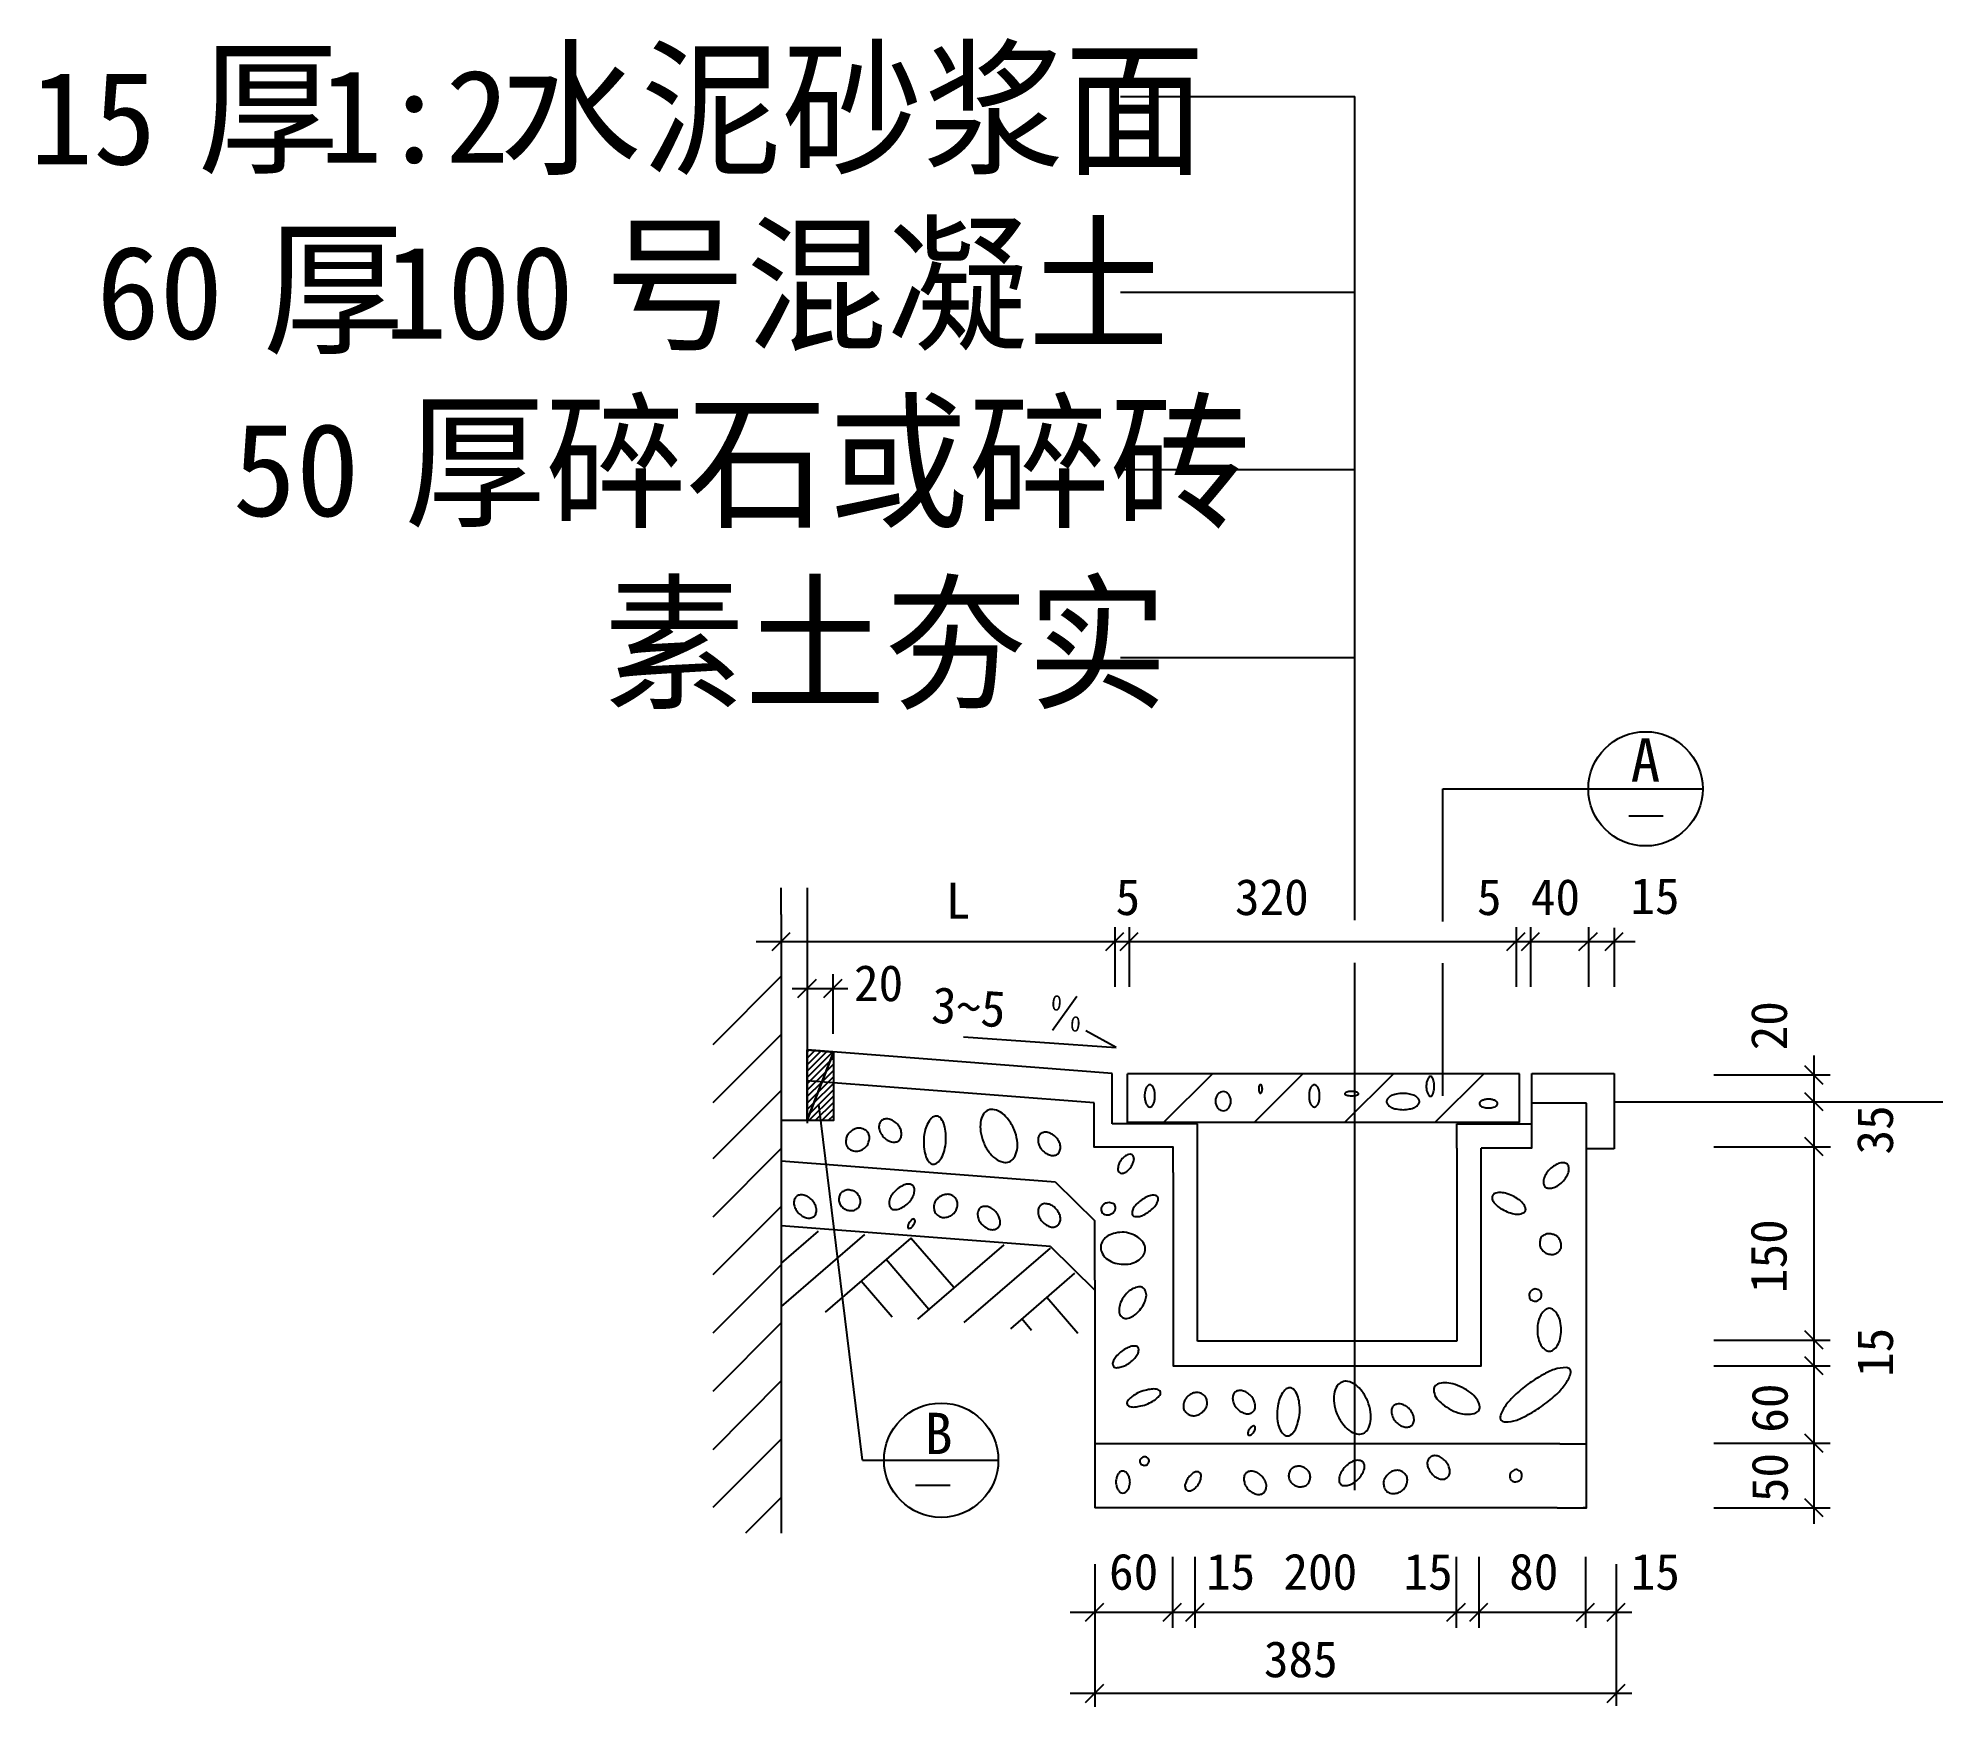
# Model space of a CAD drawing. Header units: metres. Extents: x 277.7 to 330.3, y 90.1 to 136.2.
import ezdxf

# ---------------------------------------------------------------- set-up
doc = ezdxf.new("R2010")
doc.units = ezdxf.units.M

msp = doc.modelspace()

# ---------------------------------------------------------------- hatches: boundary and pattern name
h = msp.add_hatch()
h.set_pattern_fill('SOLID')
h.paths.add_polyline_path([(298.93, 108.24), (299.65, 108.18), (298.93, 106.3), (298.93, 106.3), (298.93, 108.24)])
h = msp.add_hatch()
h.set_pattern_fill('SOLID')
h.paths.add_polyline_path([(299.65, 108.18), (299.65, 106.29), (298.93, 106.3), (298.93, 106.3), (299.65, 108.18)])

# ---------------------------------------------------------------- linework, layer by layer
for p, q in [((307.59, 134.6), (314.06, 134.6)), ((314.06, 112.98), (314.06, 134.6)), ((307.59, 129.19), (314.06, 129.19)), ((307.59, 124.29), (314.06, 124.29)), ((307.59, 119.09), (314.06, 119.09)), ((316.5, 111.79), (316.5, 115.46)), ((316.5, 115.46), (323.67, 115.46)), ((321.64, 114.71), (322.59, 114.71)), ((298.93, 112.72), (298.93, 106.29)), ((314.06, 111.83), (314.06, 112.98)), ((307.43, 111.64), (307.43, 109.99)), ((307.83, 111.64), (307.83, 109.99)), ((318.52, 111.64), (318.52, 109.99)), ((318.92, 111.64), (318.92, 109.99)), ((320.52, 111.64), (320.52, 109.99)), ((297.52, 111.24), (321.81, 111.24)), ((321.23, 111.62), (321.23, 109.99)), ((314.06, 96.07), (314.06, 110.65)), ((316.5, 106.97), (316.5, 110.64)), ((298.21, 110.28), (296.32, 108.38)), ((299.64, 110.34), (299.64, 108.69)), ((298.51, 109.94), (300.05, 109.94)), ((306.38, 109.72), (305.71, 108.78)), ((298.21, 108.67), (296.32, 106.78)), ((303.25, 108.6), (307.47, 108.31)), ((307.47, 108.31), (306.63, 108.77)), ((307.36, 107.59), (298.93, 108.24)), ((299.65, 108.18), (299.65, 106.29)), ((326.75, 108.09), (326.75, 95.14)), ((298.93, 107.87), (298.93, 106.22)), ((307.36, 106.2), (307.36, 107.59)), ((307.78, 106.24), (307.78, 107.58)), ((308.78, 106.24), (310.13, 107.58)), ((311.28, 106.24), (312.63, 107.58)), ((313.78, 106.24), (315.13, 107.58)), ((316.28, 106.24), (317.63, 107.58)), ((318.96, 107.59), (321.23, 107.59)), ((318.96, 106.2), (318.96, 107.59)), ((321.23, 107.59), (321.23, 105.51)), ((323.99, 107.55), (327.2, 107.55)), ((298.21, 107.12), (296.32, 105.23)), ((300.46, 96.9), (299.25, 106.74)), ((298.93, 106.29), (298.21, 106.29)), ((299.65, 106.29), (298.93, 106.29)), ((309.72, 106.2), (307.36, 106.2)), ((318.62, 106.24), (307.78, 106.24)), ((309.72, 105.53), (309.72, 106.2)), ((316.88, 106.2), (318.96, 106.2)), ((316.88, 105.53), (316.88, 106.2)), ((298.21, 105.52), (296.32, 103.62)), ((309.72, 100.19), (309.72, 105.53)), ((316.88, 105.53), (316.88, 100.19)), ((321.23, 105.51), (320.47, 105.51)), ((323.99, 105.56), (327.21, 105.56)), ((298.21, 103.91), (296.32, 102.02)), ((299.23, 103.23), (298.21, 102.35)), ((300.51, 103.14), (298.21, 101.15)), ((301.79, 103.04), (299.42, 100.99)), ((302.98, 101.67), (301.79, 103.04)), ((304.36, 102.85), (301.98, 100.8)), ((305.64, 102.76), (303.26, 100.71)), ((298.21, 102.3), (296.32, 100.41)), ((302.29, 101.07), (301.11, 102.45)), ((301.28, 100.85), (300.42, 101.85)), ((306.32, 102.07), (304.55, 100.53)), ((306.41, 100.4), (305.55, 101.4)), ((298.21, 100.7), (296.32, 98.8)), ((305.13, 100.49), (304.86, 100.81)), ((316.88, 100.19), (309.72, 100.19)), ((323.99, 100.22), (327.2, 100.22)), ((298.21, 99.09), (296.32, 97.19)), ((323.99, 99.51), (327.2, 99.51)), ((298.21, 97.48), (296.32, 95.59)), ((300.46, 96.9), (304.2, 96.9)), ((323.99, 97.37), (327.2, 97.37)), ((298.21, 95.87), (297.22, 94.88)), ((301.92, 96.21), (302.88, 96.21)), ((323.99, 95.58), (327.2, 95.58)), ((306.88, 94.03), (306.88, 90.08)), ((309.02, 94.23), (309.02, 92.27)), ((309.64, 94.23), (309.64, 92.27)), ((316.87, 94.23), (316.87, 92.27)), ((317.49, 94.23), (317.49, 92.27)), ((320.44, 94.23), (320.44, 92.27)), ((321.29, 94.03), (321.29, 90.11)), ((306.2, 92.7), (321.72, 92.7)), ((306.2, 90.46), (321.72, 90.46))]:
    msp.add_line(p, q)
for points in [[(298.21, 111.99), (298.21, 112.72)], [(298.21, 111.99), (298.21, 94.88)], [(297.96, 110.99), (298.46, 111.49)], [(307.18, 110.99), (307.68, 111.49)], [(307.58, 110.99), (308.08, 111.49)], [(318.27, 110.99), (318.77, 111.49)], [(318.67, 110.99), (319.17, 111.49)], [(320.26, 110.99), (320.77, 111.49)], [(320.98, 110.99), (321.48, 111.49)], [(298.67, 109.69), (299.18, 110.2)], [(299.39, 109.69), (299.89, 110.2)], [(298.93, 108.24), (299.65, 108.18), (298.93, 106.3), (298.93, 106.3), (298.93, 108.24)], [(299.65, 108.18), (299.65, 106.29), (298.93, 106.3), (298.93, 106.3), (299.65, 108.18)], [(318.62, 107.58), (307.78, 107.58)], [(318.62, 106.24), (318.62, 107.58)], [(327.01, 107.29), (326.5, 107.8)], [(306.86, 106.78), (298.93, 107.39)], [(327.01, 106.56), (326.5, 107.06)], [(309.04, 104.85), (309.04, 105.55), (306.86, 105.55), (306.86, 106.78)], [(320.47, 106.77), (318.95, 106.77), (318.95, 105.53), (317.56, 105.53)], [(319.66, 95.58), (320.47, 95.58), (320.47, 106.77)], [(321.23, 106.81), (330.32, 106.81)], [(317.56, 104.85), (317.56, 105.53)], [(327.01, 105.31), (326.5, 105.82)], [(305.79, 104.59), (298.21, 105.17)], [(309.04, 104.85), (309.04, 99.51), (309.83, 99.51), (316.88, 99.51)], [(316.88, 99.51), (317.56, 99.51), (317.56, 104.85)], [(305.79, 104.59), (306.88, 103.52)], [(305.65, 102.81), (298.21, 103.38)], [(306.88, 101.88), (306.88, 103.52)], [(305.65, 102.81), (306.88, 101.6)], [(306.88, 101.88), (306.88, 95.58)], [(327.01, 99.97), (326.5, 100.48)], [(327.01, 99.26), (326.5, 99.76)], [(327.01, 97.11), (326.5, 97.62)], [(319.73, 97.35), (306.88, 97.35)], [(319.73, 97.35), (320.47, 97.35)], [(327.01, 95.33), (326.5, 95.83)], [(319.66, 95.58), (306.88, 95.58)], [(320.44, 95.58), (320.38, 95.58)], [(306.62, 92.45), (307.13, 92.95)], [(308.77, 92.45), (309.27, 92.95)], [(309.39, 92.45), (309.9, 92.95)], [(316.61, 92.45), (317.12, 92.95)], [(317.24, 92.45), (317.74, 92.95)], [(320.19, 92.45), (320.69, 92.95)], [(321.04, 92.45), (321.54, 92.95)], [(306.62, 90.2), (307.13, 90.71)], [(321.04, 90.2), (321.54, 90.71)]]:
    msp.add_lwpolyline(points)
for points in [[(316.04, 107.23, 0.04), (316.05, 107.12, 0.05), (316.08, 107.04, 0.1), (316.12, 106.97, 0.21), (316.15, 106.96, 0.21), (316.19, 106.97, 0.1), (316.23, 107.04, 0.05), (316.25, 107.12, 0.04), (316.26, 107.23, 0.04), (316.25, 107.35, 0.05), (316.23, 107.43, 0.1), (316.19, 107.5, 0.21), (316.15, 107.51, 0.21), (316.12, 107.5, 0.1), (316.08, 107.43, 0.05), (316.05, 107.35, 0.04), (316.04, 107.23, 0.04)], [(308.25, 106.97, 0.05), (308.27, 106.84, 0.06), (308.3, 106.75, 0.1), (308.35, 106.68, 0.18), (308.4, 106.66, 0.18), (308.45, 106.68, 0.1), (308.5, 106.75, 0.06), (308.53, 106.84, 0.05), (308.54, 106.97, 0.05), (308.53, 107.1, 0.06), (308.5, 107.19, 0.1), (308.45, 107.26, 0.18), (308.4, 107.28, 0.18), (308.35, 107.26, 0.1), (308.3, 107.19, 0.06), (308.27, 107.1, 0.05), (308.25, 106.97, 0.05)], [(310.64, 106.83, 0.08), (310.62, 106.93, 0.09), (310.58, 107.01, 0.1), (310.51, 107.07, 0.12), (310.43, 107.09, 0.12), (310.35, 107.07, 0.1), (310.27, 107.01, 0.09), (310.23, 106.93, 0.08), (310.21, 106.83, 0.08), (310.23, 106.72, 0.09), (310.27, 106.64, 0.1), (310.35, 106.58, 0.12), (310.43, 106.56, 0.12), (310.51, 106.58, 0.1), (310.58, 106.64, 0.09), (310.62, 106.72, 0.08), (310.64, 106.83, 0.08)], [(311.41, 107.16, 0.04), (311.41, 107.11, 0.05), (311.42, 107.08, 0.1), (311.44, 107.05, 0.2), (311.46, 107.04, 0.2), (311.47, 107.05, 0.1), (311.49, 107.08, 0.05), (311.5, 107.11, 0.04), (311.51, 107.16, 0.04), (311.5, 107.21, 0.05), (311.49, 107.25, 0.1), (311.47, 107.28, 0.2), (311.46, 107.28, 0.2), (311.44, 107.28, 0.1), (311.42, 107.25, 0.05), (311.41, 107.21, 0.04), (311.41, 107.16, 0.04)], [(312.8, 106.97, 0.05), (312.81, 106.84, 0.06), (312.84, 106.75, 0.1), (312.9, 106.68, 0.18), (312.95, 106.66, 0.18), (312.99, 106.68, 0.1), (313.05, 106.75, 0.06), (313.08, 106.84, 0.05), (313.09, 106.97, 0.05), (313.08, 107.1, 0.06), (313.05, 107.19, 0.1), (312.99, 107.26, 0.18), (312.95, 107.28, 0.18), (312.9, 107.26, 0.1), (312.84, 107.19, 0.06), (312.81, 107.1, 0.05), (312.8, 106.97, 0.05)], [(313.98, 107.09, 0.03), (313.9, 107.09, 0.04), (313.84, 107.07, 0.09), (313.8, 107.05, 0.24), (313.79, 107.03, 0.24), (313.8, 107.01, 0.09), (313.84, 106.99, 0.04), (313.9, 106.98, 0.03), (313.98, 106.97, 0.03), (314.06, 106.98, 0.04), (314.11, 106.99, 0.09), (314.16, 107.01, 0.24), (314.17, 107.03, 0.24), (314.16, 107.05, 0.09), (314.11, 107.07, 0.04), (314.06, 107.09, 0.03), (313.98, 107.09, 0.03)], [(315.4, 107.04, 0.05), (315.21, 107.02, 0.06), (315.07, 106.98, 0.1), (314.97, 106.89, 0.17), (314.94, 106.82, 0.17), (314.97, 106.74, 0.1), (315.07, 106.65, 0.06), (315.21, 106.61, 0.05), (315.4, 106.59, 0.05), (315.58, 106.61, 0.06), (315.72, 106.65, 0.1), (315.82, 106.74, 0.17), (315.85, 106.82, 0.17), (315.82, 106.89, 0.1), (315.72, 106.98, 0.06), (315.58, 107.02, 0.05), (315.4, 107.04, 0.05)], [(302.15, 105.77, 0.05), (302.16, 105.5, 0.06), (302.21, 105.29, 0.1), (302.31, 105.13, 0.18), (302.41, 105.08, 0.18), (302.52, 105.12, 0.1), (302.64, 105.26, 0.06), (302.72, 105.46, 0.05), (302.76, 105.73, 0.05), (302.75, 106, 0.06), (302.7, 106.21, 0.1), (302.6, 106.37, 0.18), (302.5, 106.41, 0.18), (302.39, 106.38, 0.1), (302.27, 106.23, 0.06), (302.19, 106.04, 0.05), (302.15, 105.77, 0.05)], [(303.8, 105.69, 0.06), (303.95, 105.42, 0.07), (304.13, 105.24, 0.11), (304.35, 105.14, 0.15), (304.51, 105.15, 0.15), (304.64, 105.26, 0.11), (304.73, 105.48, 0.07), (304.73, 105.74, 0.06), (304.65, 106.04, 0.06), (304.49, 106.31, 0.07), (304.32, 106.49, 0.11), (304.1, 106.59, 0.15), (303.93, 106.58, 0.15), (303.8, 106.47, 0.11), (303.72, 106.24, 0.07), (303.72, 105.99, 0.06), (303.8, 105.69, 0.06)], [(317.51, 106.76, 0.18), (317.52, 106.72, 0.1), (317.58, 106.67, 0.06), (317.66, 106.65, 0.05), (317.76, 106.64, 0.05), (317.86, 106.65, 0.06), (317.94, 106.67, 0.1), (318, 106.72, 0.18), (318.01, 106.76, 0.18), (318, 106.8, 0.1), (317.94, 106.84, 0.06), (317.86, 106.87, 0.05), (317.76, 106.88, 0.05), (317.66, 106.87, 0.06), (317.58, 106.84, 0.1), (317.52, 106.8, 0.18), (317.51, 106.76, 0.18)], [(300.13, 105.99, 0.09), (300.04, 105.89, 0.09), (300, 105.77, 0.1), (300, 105.64, 0.11), (300.05, 105.54, 0.11), (300.15, 105.47, 0.1), (300.27, 105.44, 0.09), (300.39, 105.46, 0.09), (300.51, 105.53, 0.09), (300.6, 105.63, 0.09), (300.64, 105.75, 0.1), (300.64, 105.88, 0.11), (300.59, 105.98, 0.11), (300.49, 106.05, 0.1), (300.37, 106.08, 0.09), (300.25, 106.06, 0.09), (300.13, 105.99, 0.09)], [(301.03, 105.84, 0.07), (301.14, 105.75, 0.08), (301.26, 105.7, 0.11), (301.38, 105.7, 0.13), (301.47, 105.74, 0.13), (301.52, 105.83, 0.11), (301.53, 105.95, 0.08), (301.5, 106.07, 0.07), (301.42, 106.19, 0.07), (301.3, 106.28, 0.08), (301.19, 106.33, 0.11), (301.07, 106.33, 0.13), (300.98, 106.29, 0.13), (300.93, 106.21, 0.11), (300.91, 106.09, 0.08), (300.95, 105.97, 0.07), (301.03, 105.84, 0.07)], [(305.42, 105.47, 0.07), (305.54, 105.38, 0.08), (305.65, 105.33, 0.11), (305.77, 105.33, 0.13), (305.86, 105.37, 0.13), (305.91, 105.46, 0.11), (305.93, 105.58, 0.08), (305.89, 105.7, 0.07), (305.81, 105.82, 0.07), (305.7, 105.91, 0.08), (305.58, 105.96, 0.11), (305.46, 105.96, 0.13), (305.37, 105.92, 0.13), (305.32, 105.84, 0.11), (305.31, 105.72, 0.08), (305.34, 105.6, 0.07), (305.42, 105.47, 0.07)], [(307.6, 105.19, 0.06), (307.54, 105.08, 0.07), (307.52, 104.99, 0.11), (307.52, 104.9, 0.16), (307.56, 104.85, 0.16), (307.62, 104.83, 0.11), (307.71, 104.85, 0.07), (307.79, 104.91, 0.06), (307.87, 105, 0.06), (307.93, 105.11, 0.07), (307.96, 105.2, 0.11), (307.95, 105.29, 0.16), (307.91, 105.34, 0.16), (307.85, 105.36, 0.11), (307.77, 105.34, 0.07), (307.68, 105.28, 0.06), (307.6, 105.19, 0.06)], [(319.45, 104.94, 0.06), (319.34, 104.8, 0.07), (319.29, 104.67, 0.11), (319.28, 104.54, 0.16), (319.32, 104.46, 0.16), (319.4, 104.42, 0.11), (319.53, 104.43, 0.07), (319.66, 104.48, 0.06), (319.8, 104.59, 0.06), (319.91, 104.73, 0.07), (319.97, 104.86, 0.11), (319.98, 105, 0.16), (319.94, 105.08, 0.16), (319.86, 105.12, 0.11), (319.72, 105.11, 0.07), (319.59, 105.05, 0.06), (319.45, 104.94, 0.06)], [(300.26, 104.32, 0.09), (300.14, 104.36, 0.09), (300.03, 104.37, 0.1), (299.92, 104.33, 0.11), (299.84, 104.26, 0.11), (299.81, 104.16, 0.1), (299.81, 104.04, 0.09), (299.86, 103.94, 0.09), (299.95, 103.85, 0.09), (300.06, 103.81, 0.09), (300.18, 103.8, 0.1), (300.28, 103.84, 0.11), (300.36, 103.91, 0.11), (300.4, 104.01, 0.1), (300.39, 104.13, 0.09), (300.34, 104.23, 0.09), (300.26, 104.32, 0.09)], [(301.37, 104.35, 0.06), (301.26, 104.22, 0.07), (301.2, 104.09, 0.11), (301.2, 103.95, 0.16), (301.24, 103.87, 0.16), (301.32, 103.83, 0.11), (301.45, 103.84, 0.07), (301.58, 103.9, 0.06), (301.72, 104.01, 0.06), (301.83, 104.15, 0.07), (301.88, 104.28, 0.11), (301.89, 104.41, 0.16), (301.85, 104.49, 0.16), (301.77, 104.53, 0.11), (301.64, 104.52, 0.07), (301.51, 104.46, 0.06), (301.37, 104.35, 0.06)], [(318.42, 104.21, 0.05), (318.23, 104.28, 0.06), (318.07, 104.3, 0.1), (317.93, 104.27, 0.18), (317.87, 104.21, 0.18), (317.86, 104.12, 0.1), (317.93, 104, 0.06), (318.05, 103.89, 0.05), (318.23, 103.79, 0.05), (318.42, 103.72, 0.06), (318.58, 103.7, 0.1), (318.72, 103.74, 0.18), (318.78, 103.79, 0.18), (318.78, 103.88, 0.1), (318.71, 104, 0.06), (318.59, 104.11, 0.05), (318.42, 104.21, 0.05)], [(298.68, 103.74, 0.07), (298.79, 103.65, 0.08), (298.91, 103.6, 0.11), (299.03, 103.6, 0.13), (299.12, 103.64, 0.13), (299.17, 103.72, 0.11), (299.18, 103.84, 0.08), (299.15, 103.96, 0.07), (299.06, 104.09, 0.07), (298.95, 104.18, 0.08), (298.83, 104.23, 0.11), (298.71, 104.23, 0.13), (298.63, 104.19, 0.13), (298.57, 104.1, 0.11), (298.56, 103.98, 0.08), (298.6, 103.86, 0.07), (298.68, 103.74, 0.07)], [(302.56, 104.16, 0.09), (302.47, 104.06, 0.09), (302.43, 103.94, 0.1), (302.44, 103.81, 0.11), (302.49, 103.71, 0.11), (302.58, 103.64, 0.1), (302.7, 103.61, 0.09), (302.83, 103.63, 0.09), (302.95, 103.7, 0.09), (303.04, 103.81, 0.09), (303.08, 103.93, 0.1), (303.07, 104.05, 0.11), (303.02, 104.15, 0.11), (302.93, 104.22, 0.1), (302.81, 104.25, 0.09), (302.68, 104.23, 0.09), (302.56, 104.16, 0.09)], [(303.75, 103.42, 0.07), (303.87, 103.33, 0.08), (303.98, 103.28, 0.11), (304.11, 103.28, 0.13), (304.19, 103.32, 0.13), (304.25, 103.4, 0.11), (304.26, 103.52, 0.08), (304.22, 103.64, 0.07), (304.14, 103.77, 0.07), (304.03, 103.86, 0.08), (303.91, 103.91, 0.11), (303.79, 103.91, 0.13), (303.7, 103.87, 0.13), (303.65, 103.78, 0.11), (303.64, 103.66, 0.08), (303.67, 103.54, 0.07), (303.75, 103.42, 0.07)], [(305.42, 103.5, 0.07), (305.54, 103.4, 0.08), (305.65, 103.35, 0.11), (305.77, 103.35, 0.13), (305.86, 103.4, 0.13), (305.91, 103.48, 0.11), (305.93, 103.6, 0.08), (305.89, 103.72, 0.07), (305.81, 103.84, 0.07), (305.7, 103.94, 0.08), (305.58, 103.98, 0.11), (305.46, 103.99, 0.13), (305.37, 103.94, 0.13), (305.32, 103.86, 0.11), (305.31, 103.74, 0.08), (305.34, 103.62, 0.07), (305.42, 103.5, 0.07)], [(307.19, 104.01, 0.08), (307.12, 103.97, 0.09), (307.07, 103.91, 0.1), (307.05, 103.84, 0.12), (307.06, 103.78, 0.12), (307.09, 103.73, 0.1), (307.15, 103.69, 0.09), (307.23, 103.68, 0.08), (307.31, 103.7, 0.08), (307.38, 103.74, 0.09), (307.43, 103.79, 0.1), (307.45, 103.86, 0.12), (307.44, 103.92, 0.12), (307.41, 103.98, 0.1), (307.34, 104.01, 0.09), (307.27, 104.02, 0.08), (307.19, 104.01, 0.08)], [(308.15, 104.08, 0.05), (308.02, 103.97, 0.06), (307.94, 103.86, 0.1), (307.91, 103.74, 0.19), (307.92, 103.67, 0.19), (307.98, 103.64, 0.1), (308.11, 103.64, 0.06), (308.23, 103.68, 0.05), (308.38, 103.78, 0.05), (308.51, 103.89, 0.06), (308.59, 104, 0.1), (308.63, 104.12, 0.19), (308.61, 104.19, 0.19), (308.55, 104.22, 0.1), (308.43, 104.22, 0.06), (308.3, 104.17, 0.05), (308.15, 104.08, 0.05)], [(301.75, 103.48, 0.05), (301.72, 103.42, 0.06), (301.71, 103.38, 0.1), (301.71, 103.33, 0.18), (301.72, 103.31, 0.18), (301.75, 103.31, 0.1), (301.79, 103.32, 0.06), (301.83, 103.35, 0.05), (301.86, 103.4, 0.05), (301.89, 103.45, 0.06), (301.91, 103.5, 0.1), (301.9, 103.54, 0.18), (301.89, 103.56, 0.18), (301.87, 103.57, 0.1), (301.82, 103.55, 0.06), (301.79, 103.52, 0.05), (301.75, 103.48, 0.05)], [(307.69, 103.2, 0.07), (307.45, 103.18, 0.08), (307.25, 103.11, 0.11), (307.1, 102.97, 0.13), (307.04, 102.81, 0.13), (307.07, 102.65, 0.11), (307.19, 102.48, 0.08), (307.38, 102.37, 0.07), (307.61, 102.32, 0.07), (307.86, 102.33, 0.08), (308.06, 102.41, 0.11), (308.21, 102.55, 0.13), (308.27, 102.7, 0.13), (308.24, 102.87, 0.11), (308.11, 103.03, 0.08), (307.93, 103.14, 0.07), (307.69, 103.2, 0.07)], [(319.63, 103.11, 0.09), (319.51, 103.15, 0.09), (319.4, 103.16, 0.1), (319.29, 103.12, 0.11), (319.21, 103.05, 0.11), (319.18, 102.95, 0.1), (319.18, 102.83, 0.09), (319.23, 102.73, 0.09), (319.32, 102.64, 0.09), (319.43, 102.6, 0.09), (319.55, 102.59, 0.1), (319.65, 102.63, 0.11), (319.73, 102.7, 0.11), (319.77, 102.8, 0.1), (319.76, 102.92, 0.09), (319.71, 103.02, 0.09), (319.63, 103.11, 0.09)], [(307.69, 101.43, 0.06), (307.59, 101.26, 0.07), (307.55, 101.1, 0.11), (307.56, 100.95, 0.16), (307.62, 100.86, 0.16), (307.72, 100.82, 0.11), (307.87, 100.85, 0.07), (308.01, 100.94, 0.06), (308.15, 101.09, 0.06), (308.25, 101.26, 0.07), (308.3, 101.42, 0.11), (308.28, 101.57, 0.16), (308.22, 101.66, 0.16), (308.12, 101.69, 0.11), (307.97, 101.66, 0.07), (307.83, 101.58, 0.06), (307.69, 101.43, 0.06)], [(318.96, 101.6, 0.09), (318.91, 101.55, 0.1), (318.88, 101.49, 0.1), (318.89, 101.42, 0.1), (318.91, 101.36, 0.1), (318.96, 101.32, 0.1), (319.02, 101.3, 0.1), (319.09, 101.3, 0.09), (319.15, 101.33, 0.09), (319.2, 101.38, 0.1), (319.22, 101.44, 0.1), (319.22, 101.51, 0.1), (319.19, 101.57, 0.1), (319.15, 101.61, 0.1), (319.08, 101.63, 0.1), (319.02, 101.63, 0.09), (318.96, 101.6, 0.09)], [(319.44, 99.91, 0.16), (319.55, 99.95, 0.11), (319.67, 100.08, 0.07), (319.74, 100.26, 0.06), (319.77, 100.5, 0.06), (319.74, 100.74, 0.07), (319.67, 100.92, 0.11), (319.55, 101.06, 0.16), (319.44, 101.1, 0.16), (319.33, 101.06, 0.11), (319.21, 100.92, 0.07), (319.14, 100.74, 0.06), (319.11, 100.5, 0.06), (319.14, 100.26, 0.07), (319.21, 100.08, 0.11), (319.33, 99.95, 0.16), (319.44, 99.91, 0.16)], [(307.62, 99.91, 0.05), (307.49, 99.79, 0.06), (307.41, 99.68, 0.1), (307.37, 99.57, 0.19), (307.39, 99.5, 0.19), (307.44, 99.46, 0.1), (307.57, 99.47, 0.06), (307.7, 99.51, 0.05), (307.85, 99.6, 0.05), (307.98, 99.72, 0.06), (308.06, 99.83, 0.1), (308.09, 99.95, 0.19), (308.07, 100.02, 0.19), (308.02, 100.05, 0.1), (307.89, 100.05, 0.06), (307.76, 100, 0.05), (307.62, 99.91, 0.05)], [(313.57, 98.18, 0.06), (313.73, 97.91, 0.07), (313.9, 97.73, 0.11), (314.12, 97.63, 0.15), (314.29, 97.64, 0.15), (314.42, 97.75, 0.11), (314.5, 97.97, 0.07), (314.5, 98.23, 0.06), (314.42, 98.53, 0.06), (314.27, 98.8, 0.07), (314.09, 98.98, 0.11), (313.87, 99.08, 0.15), (313.71, 99.06, 0.15), (313.58, 98.96, 0.11), (313.49, 98.73, 0.07), (313.49, 98.48, 0.06), (313.57, 98.18, 0.06)], [(316.73, 98.29, 0.05), (316.99, 98.19, 0.06), (317.21, 98.17, 0.1), (317.41, 98.21, 0.18), (317.5, 98.29, 0.18), (317.51, 98.41, 0.1), (317.43, 98.6, 0.06), (317.27, 98.76, 0.05), (317.03, 98.91, 0.05), (316.77, 99.01, 0.06), (316.55, 99.04, 0.1), (316.35, 99, 0.18), (316.26, 98.91, 0.18), (316.25, 98.79, 0.1), (316.33, 98.6, 0.06), (316.49, 98.45, 0.05), (316.73, 98.29, 0.05)], [(318.85, 99, 0.03), (318.48, 98.69, 0.04), (318.24, 98.42, 0.08), (318.09, 98.13, 0.24), (318.11, 98.01, 0.24), (318.22, 97.96, 0.08), (318.54, 98.01, 0.04), (318.86, 98.16, 0.03), (319.27, 98.42, 0.03), (319.65, 98.73, 0.04), (319.88, 99, 0.08), (320.03, 99.29, 0.24), (320.01, 99.41, 0.24), (319.91, 99.46, 0.08), (319.58, 99.41, 0.04), (319.26, 99.26, 0.03), (318.85, 99, 0.03)], [(308.69, 98.79, 0.21), (308.65, 98.84, 0.1), (308.51, 98.87, 0.05), (308.36, 98.85, 0.04), (308.16, 98.8, 0.04), (307.98, 98.71, 0.05), (307.86, 98.62, 0.1), (307.77, 98.51, 0.21), (307.77, 98.45, 0.21), (307.81, 98.4, 0.1), (307.95, 98.37, 0.05), (308.1, 98.39, 0.04), (308.3, 98.44, 0.04), (308.48, 98.53, 0.05), (308.6, 98.62, 0.1), (308.69, 98.73, 0.21), (308.69, 98.79, 0.21)], [(309.46, 98.68, 0.09), (309.37, 98.57, 0.09), (309.33, 98.45, 0.1), (309.33, 98.33, 0.11), (309.39, 98.23, 0.11), (309.48, 98.16, 0.1), (309.6, 98.13, 0.09), (309.73, 98.15, 0.09), (309.84, 98.22, 0.09), (309.93, 98.32, 0.09), (309.98, 98.44, 0.1), (309.97, 98.57, 0.11), (309.92, 98.67, 0.11), (309.83, 98.74, 0.1), (309.7, 98.77, 0.09), (309.58, 98.75, 0.09), (309.46, 98.68, 0.09)], [(310.81, 98.33, 0.07), (310.92, 98.24, 0.08), (311.04, 98.19, 0.11), (311.16, 98.19, 0.13), (311.24, 98.23, 0.13), (311.3, 98.31, 0.11), (311.31, 98.44, 0.08), (311.27, 98.56, 0.07), (311.19, 98.68, 0.07), (311.08, 98.77, 0.08), (310.96, 98.82, 0.11), (310.84, 98.82, 0.13), (310.75, 98.78, 0.13), (310.7, 98.7, 0.11), (310.69, 98.58, 0.08), (310.72, 98.46, 0.07), (310.81, 98.33, 0.07)], [(311.92, 98.26, 0.05), (311.93, 97.98, 0.06), (311.98, 97.78, 0.1), (312.09, 97.62, 0.18), (312.19, 97.57, 0.18), (312.29, 97.6, 0.1), (312.42, 97.75, 0.06), (312.49, 97.95, 0.05), (312.54, 98.22, 0.05), (312.53, 98.49, 0.06), (312.48, 98.69, 0.1), (312.37, 98.86, 0.18), (312.27, 98.9, 0.18), (312.17, 98.87, 0.1), (312.04, 98.72, 0.06), (311.96, 98.52, 0.05), (311.92, 98.26, 0.05)], [(315.2, 97.96, 0.07), (315.31, 97.87, 0.08), (315.43, 97.82, 0.11), (315.55, 97.82, 0.13), (315.64, 97.86, 0.13), (315.69, 97.94, 0.11), (315.7, 98.06, 0.08), (315.66, 98.19, 0.07), (315.58, 98.31, 0.07), (315.47, 98.4, 0.08), (315.35, 98.45, 0.11), (315.23, 98.45, 0.13), (315.14, 98.41, 0.13), (315.09, 98.33, 0.11), (315.08, 98.21, 0.08), (315.12, 98.08, 0.07), (315.2, 97.96, 0.07)], [(311.15, 97.76, 0.05), (311.12, 97.7, 0.06), (311.11, 97.66, 0.1), (311.11, 97.61, 0.18), (311.13, 97.59, 0.18), (311.15, 97.59, 0.1), (311.19, 97.6, 0.06), (311.23, 97.63, 0.05), (311.27, 97.68, 0.05), (311.3, 97.73, 0.06), (311.31, 97.78, 0.1), (311.31, 97.82, 0.18), (311.29, 97.84, 0.18), (311.27, 97.85, 0.1), (311.23, 97.83, 0.06), (311.19, 97.8, 0.05), (311.15, 97.76, 0.05)], [(308.23, 96.99, 0.09), (308.18, 96.97, 0.09), (308.15, 96.94, 0.1), (308.12, 96.9, 0.11), (308.12, 96.85, 0.11), (308.14, 96.81, 0.1), (308.17, 96.78, 0.09), (308.22, 96.76, 0.09), (308.27, 96.76, 0.09), (308.32, 96.77, 0.09), (308.35, 96.81, 0.1), (308.37, 96.85, 0.11), (308.38, 96.89, 0.11), (308.36, 96.94, 0.1), (308.33, 96.97, 0.09), (308.28, 96.99, 0.09), (308.23, 96.99, 0.09)], [(313.8, 96.72, 0.06), (313.7, 96.58, 0.07), (313.64, 96.45, 0.11), (313.63, 96.32, 0.16), (313.67, 96.24, 0.16), (313.75, 96.2, 0.11), (313.88, 96.21, 0.07), (314.01, 96.26, 0.06), (314.15, 96.37, 0.06), (314.26, 96.51, 0.07), (314.32, 96.64, 0.11), (314.33, 96.77, 0.16), (314.29, 96.85, 0.16), (314.21, 96.89, 0.11), (314.07, 96.89, 0.07), (313.94, 96.83, 0.06), (313.8, 96.72, 0.06)], [(316.19, 96.53, 0.07), (316.3, 96.43, 0.08), (316.42, 96.38, 0.11), (316.54, 96.38, 0.13), (316.63, 96.43, 0.13), (316.68, 96.51, 0.11), (316.69, 96.63, 0.08), (316.65, 96.75, 0.07), (316.57, 96.87, 0.07), (316.46, 96.97, 0.08), (316.34, 97.02, 0.11), (316.22, 97.02, 0.13), (316.14, 96.97, 0.13), (316.08, 96.89, 0.11), (316.07, 96.77, 0.08), (316.11, 96.65, 0.07), (316.19, 96.53, 0.07)], [(307.85, 96.3, 0.06), (307.83, 96.42, 0.08), (307.79, 96.51, 0.11), (307.72, 96.58, 0.15), (307.65, 96.6, 0.15), (307.58, 96.58, 0.11), (307.52, 96.51, 0.08), (307.48, 96.42, 0.06), (307.46, 96.3, 0.06), (307.48, 96.17, 0.08), (307.52, 96.08, 0.11), (307.58, 96.01, 0.15), (307.65, 95.99, 0.15), (307.72, 96.01, 0.11), (307.79, 96.08, 0.08), (307.83, 96.17, 0.06), (307.85, 96.3, 0.06)], [(309.46, 96.41, 0.06), (309.4, 96.3, 0.07), (309.37, 96.21, 0.11), (309.38, 96.12, 0.16), (309.42, 96.07, 0.16), (309.48, 96.05, 0.11), (309.56, 96.07, 0.07), (309.65, 96.13, 0.06), (309.73, 96.22, 0.06), (309.79, 96.33, 0.07), (309.81, 96.42, 0.11), (309.81, 96.51, 0.16), (309.77, 96.56, 0.16), (309.71, 96.58, 0.11), (309.62, 96.56, 0.07), (309.54, 96.5, 0.06), (309.46, 96.41, 0.06)], [(311.11, 96.1, 0.07), (311.23, 96.01, 0.08), (311.34, 95.96, 0.11), (311.46, 95.96, 0.13), (311.55, 96, 0.13), (311.6, 96.09, 0.11), (311.62, 96.21, 0.08), (311.58, 96.33, 0.07), (311.5, 96.45, 0.07), (311.39, 96.54, 0.08), (311.27, 96.59, 0.11), (311.15, 96.59, 0.13), (311.06, 96.55, 0.13), (311.01, 96.47, 0.11), (311, 96.35, 0.08), (311.03, 96.23, 0.07), (311.11, 96.1, 0.07)], [(312.69, 96.68, 0.09), (312.58, 96.73, 0.09), (312.46, 96.73, 0.1), (312.36, 96.7, 0.11), (312.28, 96.62, 0.11), (312.24, 96.52, 0.1), (312.24, 96.41, 0.09), (312.29, 96.3, 0.09), (312.38, 96.22, 0.09), (312.49, 96.17, 0.09), (312.61, 96.17, 0.1), (312.72, 96.2, 0.11), (312.79, 96.28, 0.11), (312.83, 96.38, 0.1), (312.83, 96.49, 0.09), (312.78, 96.6, 0.09), (312.69, 96.68, 0.09)], [(315, 96.53, 0.09), (314.91, 96.42, 0.09), (314.86, 96.3, 0.1), (314.87, 96.18, 0.11), (314.92, 96.07, 0.11), (315.01, 96, 0.1), (315.14, 95.98, 0.09), (315.26, 96, 0.09), (315.38, 96.07, 0.09), (315.47, 96.17, 0.09), (315.51, 96.29, 0.1), (315.51, 96.42, 0.11), (315.45, 96.52, 0.11), (315.36, 96.59, 0.1), (315.24, 96.62, 0.09), (315.11, 96.6, 0.09), (315, 96.53, 0.09)], [(318.42, 96.6, 0.09), (318.37, 96.55, 0.1), (318.35, 96.49, 0.1), (318.35, 96.43, 0.1), (318.37, 96.37, 0.1), (318.42, 96.32, 0.1), (318.48, 96.3, 0.1), (318.55, 96.31, 0.09), (318.61, 96.33, 0.09), (318.66, 96.38, 0.1), (318.68, 96.45, 0.1), (318.68, 96.51, 0.1), (318.66, 96.57, 0.1), (318.61, 96.61, 0.1), (318.55, 96.64, 0.1), (318.48, 96.63, 0.09), (318.42, 96.6, 0.09)]]:
    msp.add_lwpolyline(points, format="xyb")
for centre in [(322.1, 115.46), (302.63, 96.9)]:
    msp.add_circle(centre, 1.58)

# ---------------------------------------------------------------- texts
for s, height, p in [('厚', 3, (282.08, 132.77)), ('水泥砂浆面', 3, (290.43, 132.76)), ('15', 2.57, (277.44, 132.72)), ('1:2', 2.57, (285.44, 132.77)), ('号混凝土', 3, (293.33, 127.9)), ('厚', 3, (283.88, 127.78)), ('60', 2.57, (279.28, 127.9)), ('100', 2.57, (287.23, 127.9)), ('厚碎石或碎砖', 3, (287.79, 123)), ('50', 2.57, (283.05, 123)), ('素土夯实', 3, (293.3, 117.98)), ('A ', 1.2, (321.69, 115.66)), ('L', 1, (302.76, 111.87)), ('5  ', 1, (307.45, 111.97)), ('320', 1, (310.75, 111.97)), ('5  ', 1, (317.44, 111.97)), ('40', 1, (318.93, 111.97)), ('15', 1, (321.68, 112)), ('20', 1, (300.22, 109.59)), ('B', 1.14, (302.17, 97.07)), ('60', 1, (307.27, 93.32)), ('15', 1, (309.95, 93.32)), ('200', 1, (312.09, 93.32)), ('15', 1, (315.41, 93.32)), ('80', 1, (318.33, 93.32)), ('15', 1, (321.69, 93.32)), ('385', 1, (311.55, 90.9))]:
    msp.add_text(s, height=height).set_placement(p)
for s, height, rotation, p in [('3~5', 1, 356.12, (302.34, 109)), ('0', 0.43, 356.12, (305.66, 109.34)), ('20', 1, 90, (326.01, 108.23)), ('0', 0.43, 356.12, (306.18, 108.76)), ('35', 1, 90, (328.94, 105.35)), ('150', 1, 90, (326, 101.52)), ('15', 1, 90, (328.94, 99.2)), ('60', 1, 90, (326.03, 97.66)), ('50 ', 1, 90, (326.03, 95.74))]:
    msp.add_text(s, height=height, rotation=rotation).set_placement(p)

doc.saveas('drawing.dxf')
